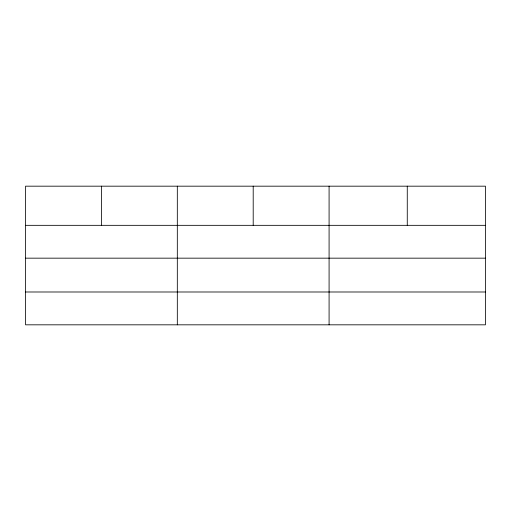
<?xml version="1.0" encoding="UTF-8"?>
<svg xmlns="http://www.w3.org/2000/svg" width="511" height="511" viewBox="0 0 511 511"><rect width="100%" height="100%" fill="white"/><g stroke="black" fill="none" stroke-linecap="round" stroke-linejoin="round"><path stroke-width="0.77" d="M485.45 258.164L485.45 186.176L25.55 186.176L25.55 324.824L485.45 324.824L485.45 258.164L25.55 258.164M25.55 225.332L485.45 225.332M25.55 291.992L485.45 291.992M407.267 186.176L407.267 225.332M329.084 186.176L329.084 324.824M253.201 186.176L253.201 225.332M177.317 186.176L177.317 324.824M101.434 186.176L101.434 225.332"/></g></svg>
